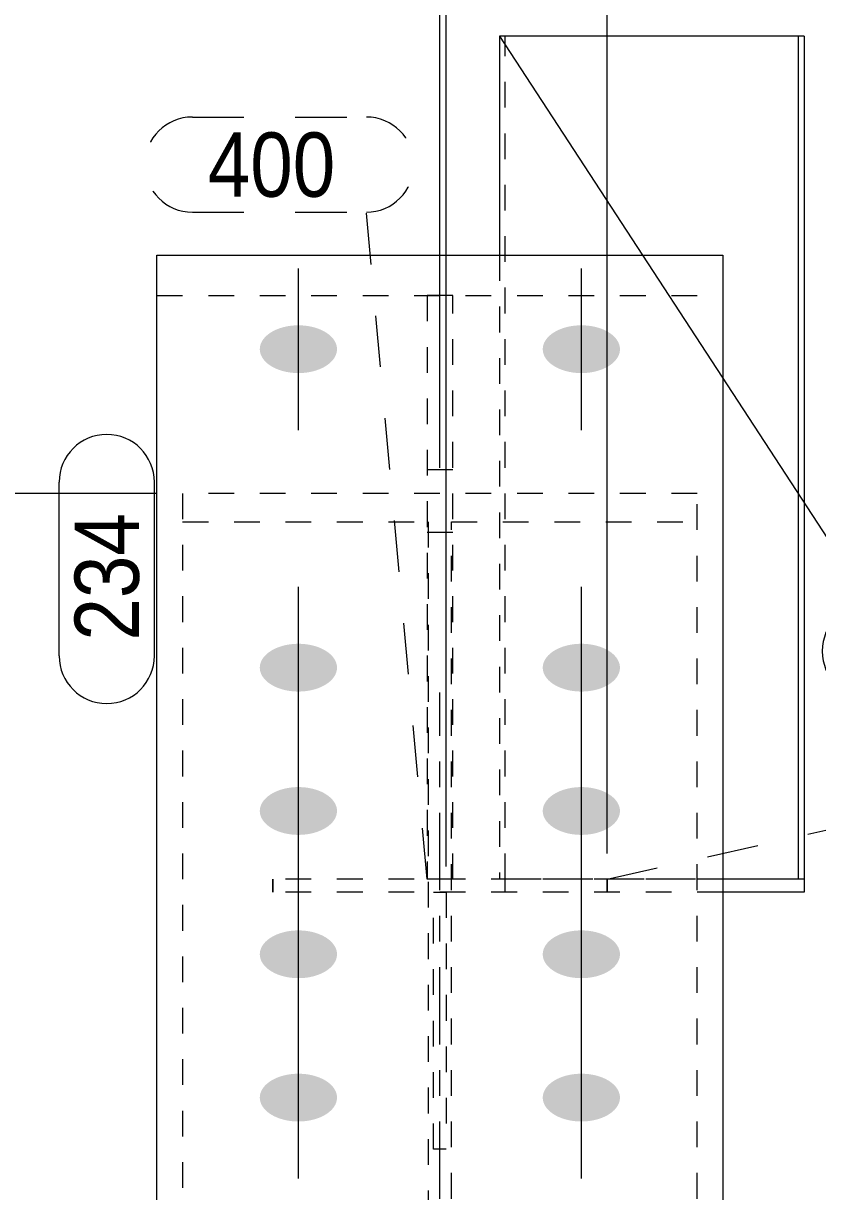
# Model space of a CAD drawing. Header units: millimetres. Extents: x 2 to 579, y 1 to 825.
# Drawn here: x 62.26 to 93.14, y 611.74 to 657.16 of the extents above; entities that cross this region are included whole.
import ezdxf

# ---------------------------------------------------------------- set-up
doc = ezdxf.new("R2010")
doc.units = ezdxf.units.MM
for name, pattern in [('XKITLINE00', [0]), ('XKITLINE01', [4, 1, -1, 1, -1]), ('XKITLINE02', [4, 2, -2]), ('XKITLINE03', [6, 3, -1, 1, -1])]:
    doc.linetypes.add(name, pattern=pattern)
for name, color, linetype, lineweight in [('Bolt', 3, 'Continuous', 0), ('Dimensions', 7, 'Continuous', 0), ('Part', 2, 'Continuous', 0), ('PartMark', 7, 'Continuous', 0)]:
    doc.layers.add(name, color=color, linetype=linetype, lineweight=lineweight)
doc.styles.add('ARIAL', font='ARIAL.TTF')

# ---------------------------------------------------------------- blocks, each defined once
blk = doc.blocks.new('*A55')
at = {"layer": 'Bolt'}
for points in [[(72.913, 643.564), (72.876, 643.565), (72.84, 643.566), (72.803, 643.568), (72.766, 643.571), (72.73, 643.574), (72.694, 643.578), (72.657, 643.582), (72.621, 643.586), (72.586, 643.592), (72.55, 643.598), (72.515, 643.604), (72.479, 643.611), (72.445, 643.618), (72.41, 643.626), (72.376, 643.635), (72.342, 643.644), (72.309, 643.653), (72.276, 643.663), (72.243, 643.674), (72.211, 643.685), (72.179, 643.696), (72.148, 643.708), (72.117, 643.72), (72.086, 643.733), (72.056, 643.747), (72.027, 643.76), (71.998, 643.775), (71.97, 643.789), (71.943, 643.804), (71.916, 643.82), (71.889, 643.836), (71.864, 643.852), (71.839, 643.869), (71.814, 643.886), (71.79, 643.903), (71.767, 643.921), (71.745, 643.939), (71.724, 643.958), (71.703, 643.977), (71.683, 643.996), (71.663, 644.015), (71.645, 644.035), (71.627, 644.055), (71.61, 644.075), (71.594, 644.096), (71.579, 644.116), (71.564, 644.137), (71.551, 644.158), (71.538, 644.18), (71.526, 644.201), (71.515, 644.223), (71.504, 644.245), (71.495, 644.267), (71.486, 644.289), (71.479, 644.311), (71.472, 644.334), (71.466, 644.356), (71.461, 644.379), (71.457, 644.402), (71.454, 644.424), (71.452, 644.447), (71.45, 644.47), (71.45, 644.493), (71.45, 644.515), (71.452, 644.538), (71.454, 644.561), (71.457, 644.584), (71.461, 644.606), (71.466, 644.629), (71.472, 644.651), (71.479, 644.674), (71.486, 644.696), (71.495, 644.718), (71.504, 644.74), (71.515, 644.762), (71.526, 644.784), (71.538, 644.805), (71.551, 644.827), (71.564, 644.848), (71.579, 644.869), (71.594, 644.89), (71.61, 644.91), (71.627, 644.93), (71.645, 644.95), (71.663, 644.97), (71.683, 644.989), (71.703, 645.009), (71.724, 645.027), (71.745, 645.046), (71.767, 645.064), (71.79, 645.082), (71.814, 645.099), (71.839, 645.116), (71.864, 645.133), (71.889, 645.149), (71.916, 645.165), (71.943, 645.181), (71.97, 645.196), (71.998, 645.21), (72.027, 645.225), (72.056, 645.238), (72.086, 645.252), (72.117, 645.265), (72.148, 645.277), (72.179, 645.289), (72.211, 645.301), (72.243, 645.312), (72.276, 645.322), (72.309, 645.332), (72.342, 645.342), (72.376, 645.351), (72.41, 645.359), (72.445, 645.367), (72.479, 645.374), (72.515, 645.381), (72.55, 645.388), (72.586, 645.393), (72.621, 645.399), (72.657, 645.403), (72.694, 645.408), (72.73, 645.411), (72.766, 645.414), (72.803, 645.417), (72.84, 645.419), (72.876, 645.42), (72.913, 645.421), (72.95, 645.421), (72.987, 645.421), (73.024, 645.42), (73.06, 645.419), (73.097, 645.417), (73.134, 645.414), (73.17, 645.411), (73.206, 645.408), (73.243, 645.403), (73.279, 645.399), (73.314, 645.393), (73.35, 645.388), (73.385, 645.381), (73.421, 645.374), (73.455, 645.367), (73.49, 645.359), (73.524, 645.351), (73.558, 645.342), (73.591, 645.332), (73.624, 645.322), (73.657, 645.312), (73.689, 645.301), (73.721, 645.289), (73.752, 645.277), (73.783, 645.265), (73.814, 645.252), (73.844, 645.238), (73.873, 645.225), (73.902, 645.21), (73.93, 645.196), (73.957, 645.181), (73.984, 645.165), (74.011, 645.149), (74.036, 645.133), (74.061, 645.116), (74.086, 645.099), (74.11, 645.082), (74.133, 645.064), (74.155, 645.046), (74.176, 645.027), (74.197, 645.009), (74.217, 644.989), (74.237, 644.97), (74.255, 644.95), (74.273, 644.93), (74.29, 644.91), (74.306, 644.89), (74.321, 644.869), (74.336, 644.848), (74.349, 644.827), (74.362, 644.805), (74.374, 644.784), (74.385, 644.762), (74.396, 644.74), (74.405, 644.718), (74.414, 644.696), (74.421, 644.674), (74.428, 644.651), (74.434, 644.629), (74.439, 644.606), (74.443, 644.584), (74.446, 644.561), (74.448, 644.538), (74.45, 644.515), (74.45, 644.493), (74.45, 644.47), (74.448, 644.447), (74.446, 644.424), (74.443, 644.402), (74.439, 644.379), (74.434, 644.356), (74.428, 644.334), (74.421, 644.311), (74.414, 644.289), (74.405, 644.267), (74.396, 644.245), (74.385, 644.223), (74.374, 644.201), (74.362, 644.18), (74.349, 644.158), (74.336, 644.137), (74.321, 644.116), (74.306, 644.096), (74.29, 644.075), (74.273, 644.055), (74.255, 644.035), (74.237, 644.015), (74.217, 643.996), (74.197, 643.977), (74.176, 643.958), (74.155, 643.939), (74.133, 643.921), (74.11, 643.903), (74.086, 643.886), (74.061, 643.869), (74.036, 643.852), (74.011, 643.836), (73.984, 643.82), (73.957, 643.804), (73.93, 643.789), (73.902, 643.775), (73.873, 643.76), (73.844, 643.747), (73.814, 643.733), (73.783, 643.72), (73.752, 643.708), (73.721, 643.696), (73.689, 643.685), (73.657, 643.674), (73.624, 643.663), (73.591, 643.653), (73.558, 643.644), (73.524, 643.635), (73.49, 643.626), (73.455, 643.618), (73.421, 643.611), (73.385, 643.604), (73.35, 643.598), (73.314, 643.592), (73.279, 643.586), (73.243, 643.582), (73.206, 643.578), (73.17, 643.574), (73.134, 643.571), (73.097, 643.568), (73.06, 643.566), (73.024, 643.565), (72.987, 643.564), (72.95, 643.564)], [(83.913, 643.564), (83.876, 643.565), (83.84, 643.566), (83.803, 643.568), (83.766, 643.571), (83.73, 643.574), (83.694, 643.578), (83.657, 643.582), (83.621, 643.586), (83.586, 643.592), (83.55, 643.598), (83.515, 643.604), (83.479, 643.611), (83.445, 643.618), (83.41, 643.626), (83.376, 643.635), (83.342, 643.644), (83.309, 643.653), (83.276, 643.663), (83.243, 643.674), (83.211, 643.685), (83.179, 643.696), (83.148, 643.708), (83.117, 643.72), (83.086, 643.733), (83.056, 643.747), (83.027, 643.76), (82.998, 643.775), (82.97, 643.789), (82.943, 643.804), (82.916, 643.82), (82.889, 643.836), (82.864, 643.852), (82.839, 643.869), (82.814, 643.886), (82.79, 643.903), (82.767, 643.921), (82.745, 643.939), (82.724, 643.958), (82.703, 643.977), (82.683, 643.996), (82.663, 644.015), (82.645, 644.035), (82.627, 644.055), (82.61, 644.075), (82.594, 644.096), (82.579, 644.116), (82.564, 644.137), (82.551, 644.158), (82.538, 644.18), (82.526, 644.201), (82.515, 644.223), (82.504, 644.245), (82.495, 644.267), (82.486, 644.289), (82.479, 644.311), (82.472, 644.334), (82.466, 644.356), (82.461, 644.379), (82.457, 644.402), (82.454, 644.424), (82.452, 644.447), (82.45, 644.47), (82.45, 644.493), (82.45, 644.515), (82.452, 644.538), (82.454, 644.561), (82.457, 644.584), (82.461, 644.606), (82.466, 644.629), (82.472, 644.651), (82.479, 644.674), (82.486, 644.696), (82.495, 644.718), (82.504, 644.74), (82.515, 644.762), (82.526, 644.784), (82.538, 644.805), (82.551, 644.827), (82.564, 644.848), (82.579, 644.869), (82.594, 644.89), (82.61, 644.91), (82.627, 644.93), (82.645, 644.95), (82.663, 644.97), (82.683, 644.989), (82.703, 645.009), (82.724, 645.027), (82.745, 645.046), (82.767, 645.064), (82.79, 645.082), (82.814, 645.099), (82.839, 645.116), (82.864, 645.133), (82.889, 645.149), (82.916, 645.165), (82.943, 645.181), (82.97, 645.196), (82.998, 645.21), (83.027, 645.225), (83.056, 645.238), (83.086, 645.252), (83.117, 645.265), (83.148, 645.277), (83.179, 645.289), (83.211, 645.301), (83.243, 645.312), (83.276, 645.322), (83.309, 645.332), (83.342, 645.342), (83.376, 645.351), (83.41, 645.359), (83.445, 645.367), (83.479, 645.374), (83.515, 645.381), (83.55, 645.388), (83.586, 645.393), (83.621, 645.399), (83.657, 645.403), (83.694, 645.408), (83.73, 645.411), (83.766, 645.414), (83.803, 645.417), (83.84, 645.419), (83.876, 645.42), (83.913, 645.421), (83.95, 645.421), (83.987, 645.421), (84.024, 645.42), (84.06, 645.419), (84.097, 645.417), (84.134, 645.414), (84.17, 645.411), (84.206, 645.408), (84.243, 645.403), (84.279, 645.399), (84.314, 645.393), (84.35, 645.388), (84.385, 645.381), (84.421, 645.374), (84.455, 645.367), (84.49, 645.359), (84.524, 645.351), (84.558, 645.342), (84.591, 645.332), (84.624, 645.322), (84.657, 645.312), (84.689, 645.301), (84.721, 645.289), (84.752, 645.277), (84.783, 645.265), (84.814, 645.252), (84.844, 645.238), (84.873, 645.225), (84.902, 645.21), (84.93, 645.196), (84.957, 645.181), (84.984, 645.165), (85.011, 645.149), (85.036, 645.133), (85.061, 645.116), (85.086, 645.099), (85.11, 645.082), (85.133, 645.064), (85.155, 645.046), (85.176, 645.027), (85.197, 645.009), (85.217, 644.989), (85.237, 644.97), (85.255, 644.95), (85.273, 644.93), (85.29, 644.91), (85.306, 644.89), (85.321, 644.869), (85.336, 644.848), (85.349, 644.827), (85.362, 644.805), (85.374, 644.784), (85.385, 644.762), (85.396, 644.74), (85.405, 644.718), (85.414, 644.696), (85.421, 644.674), (85.428, 644.651), (85.434, 644.629), (85.439, 644.606), (85.443, 644.584), (85.446, 644.561), (85.448, 644.538), (85.45, 644.515), (85.45, 644.493), (85.45, 644.47), (85.448, 644.447), (85.446, 644.424), (85.443, 644.402), (85.439, 644.379), (85.434, 644.356), (85.428, 644.334), (85.421, 644.311), (85.414, 644.289), (85.405, 644.267), (85.396, 644.245), (85.385, 644.223), (85.374, 644.201), (85.362, 644.18), (85.349, 644.158), (85.336, 644.137), (85.321, 644.116), (85.306, 644.096), (85.29, 644.075), (85.273, 644.055), (85.255, 644.035), (85.237, 644.015), (85.217, 643.996), (85.197, 643.977), (85.176, 643.958), (85.155, 643.939), (85.133, 643.921), (85.11, 643.903), (85.086, 643.886), (85.061, 643.869), (85.036, 643.852), (85.011, 643.836), (84.984, 643.82), (84.957, 643.804), (84.93, 643.789), (84.902, 643.775), (84.873, 643.76), (84.844, 643.747), (84.814, 643.733), (84.783, 643.72), (84.752, 643.708), (84.721, 643.696), (84.689, 643.685), (84.657, 643.674), (84.624, 643.663), (84.591, 643.653), (84.558, 643.644), (84.524, 643.635), (84.49, 643.626), (84.455, 643.618), (84.421, 643.611), (84.385, 643.604), (84.35, 643.598), (84.314, 643.592), (84.279, 643.586), (84.243, 643.582), (84.206, 643.578), (84.17, 643.574), (84.134, 643.571), (84.097, 643.568), (84.06, 643.566), (84.024, 643.565), (83.987, 643.564), (83.95, 643.564)], [(72.913, 631.182), (72.876, 631.183), (72.84, 631.185), (72.803, 631.186), (72.766, 631.189), (72.73, 631.192), (72.694, 631.196), (72.657, 631.2), (72.621, 631.205), (72.586, 631.21), (72.55, 631.216), (72.515, 631.222), (72.479, 631.229), (72.445, 631.236), (72.41, 631.244), (72.376, 631.253), (72.342, 631.262), (72.309, 631.271), (72.276, 631.281), (72.243, 631.292), (72.211, 631.303), (72.179, 631.314), (72.148, 631.326), (72.117, 631.338), (72.086, 631.351), (72.056, 631.365), (72.027, 631.379), (71.998, 631.393), (71.97, 631.407), (71.943, 631.423), (71.916, 631.438), (71.889, 631.454), (71.864, 631.47), (71.839, 631.487), (71.814, 631.504), (71.79, 631.522), (71.767, 631.539), (71.745, 631.557), (71.724, 631.576), (71.703, 631.595), (71.683, 631.614), (71.663, 631.633), (71.645, 631.653), (71.627, 631.673), (71.61, 631.693), (71.594, 631.714), (71.579, 631.734), (71.564, 631.755), (71.551, 631.776), (71.538, 631.798), (71.526, 631.819), (71.515, 631.841), (71.504, 631.863), (71.495, 631.885), (71.486, 631.907), (71.479, 631.929), (71.472, 631.952), (71.466, 631.974), (71.461, 631.997), (71.457, 632.02), (71.454, 632.042), (71.452, 632.065), (71.45, 632.088), (71.45, 632.111), (71.45, 632.133), (71.452, 632.156), (71.454, 632.179), (71.457, 632.202), (71.461, 632.224), (71.466, 632.247), (71.472, 632.269), (71.479, 632.292), (71.486, 632.314), (71.495, 632.336), (71.504, 632.358), (71.515, 632.38), (71.526, 632.402), (71.538, 632.423), (71.551, 632.445), (71.564, 632.466), (71.579, 632.487), (71.594, 632.508), (71.61, 632.528), (71.627, 632.548), (71.645, 632.568), (71.663, 632.588), (71.683, 632.607), (71.703, 632.627), (71.724, 632.645), (71.745, 632.664), (71.767, 632.682), (71.79, 632.7), (71.814, 632.717), (71.839, 632.734), (71.864, 632.751), (71.889, 632.767), (71.916, 632.783), (71.943, 632.799), (71.97, 632.814), (71.998, 632.828), (72.027, 632.843), (72.056, 632.857), (72.086, 632.87), (72.117, 632.883), (72.148, 632.895), (72.179, 632.907), (72.211, 632.919), (72.243, 632.93), (72.276, 632.94), (72.309, 632.95), (72.342, 632.96), (72.376, 632.969), (72.41, 632.977), (72.445, 632.985), (72.479, 632.992), (72.515, 632.999), (72.55, 633.006), (72.586, 633.011), (72.621, 633.017), (72.657, 633.021), (72.694, 633.026), (72.73, 633.029), (72.766, 633.032), (72.803, 633.035), (72.84, 633.037), (72.876, 633.038), (72.913, 633.039), (72.95, 633.039), (72.987, 633.039), (73.024, 633.038), (73.06, 633.037), (73.097, 633.035), (73.134, 633.032), (73.17, 633.029), (73.206, 633.026), (73.243, 633.021), (73.279, 633.017), (73.314, 633.011), (73.35, 633.006), (73.385, 632.999), (73.421, 632.992), (73.455, 632.985), (73.49, 632.977), (73.524, 632.969), (73.558, 632.96), (73.591, 632.95), (73.624, 632.94), (73.657, 632.93), (73.689, 632.919), (73.721, 632.907), (73.752, 632.895), (73.783, 632.883), (73.814, 632.87), (73.844, 632.857), (73.873, 632.843), (73.902, 632.828), (73.93, 632.814), (73.957, 632.799), (73.984, 632.783), (74.011, 632.767), (74.036, 632.751), (74.061, 632.734), (74.086, 632.717), (74.11, 632.7), (74.133, 632.682), (74.155, 632.664), (74.176, 632.645), (74.197, 632.627), (74.217, 632.607), (74.237, 632.588), (74.255, 632.568), (74.273, 632.548), (74.29, 632.528), (74.306, 632.508), (74.321, 632.487), (74.336, 632.466), (74.349, 632.445), (74.362, 632.423), (74.374, 632.402), (74.385, 632.38), (74.396, 632.358), (74.405, 632.336), (74.414, 632.314), (74.421, 632.292), (74.428, 632.269), (74.434, 632.247), (74.439, 632.224), (74.443, 632.202), (74.446, 632.179), (74.448, 632.156), (74.45, 632.133), (74.45, 632.111), (74.45, 632.088), (74.448, 632.065), (74.446, 632.042), (74.443, 632.02), (74.439, 631.997), (74.434, 631.974), (74.428, 631.952), (74.421, 631.929), (74.414, 631.907), (74.405, 631.885), (74.396, 631.863), (74.385, 631.841), (74.374, 631.819), (74.362, 631.798), (74.349, 631.776), (74.336, 631.755), (74.321, 631.734), (74.306, 631.714), (74.29, 631.693), (74.273, 631.673), (74.255, 631.653), (74.237, 631.633), (74.217, 631.614), (74.197, 631.595), (74.176, 631.576), (74.155, 631.557), (74.133, 631.539), (74.11, 631.522), (74.086, 631.504), (74.061, 631.487), (74.036, 631.47), (74.011, 631.454), (73.984, 631.438), (73.957, 631.423), (73.93, 631.407), (73.902, 631.393), (73.873, 631.379), (73.844, 631.365), (73.814, 631.351), (73.783, 631.338), (73.752, 631.326), (73.721, 631.314), (73.689, 631.303), (73.657, 631.292), (73.624, 631.281), (73.591, 631.271), (73.558, 631.262), (73.524, 631.253), (73.49, 631.244), (73.455, 631.236), (73.421, 631.229), (73.385, 631.222), (73.35, 631.216), (73.314, 631.21), (73.279, 631.205), (73.243, 631.2), (73.206, 631.196), (73.17, 631.192), (73.134, 631.189), (73.097, 631.186), (73.06, 631.185), (73.024, 631.183), (72.987, 631.182), (72.95, 631.182)], [(83.913, 631.182), (83.876, 631.183), (83.84, 631.185), (83.803, 631.186), (83.766, 631.189), (83.73, 631.192), (83.694, 631.196), (83.657, 631.2), (83.621, 631.205), (83.586, 631.21), (83.55, 631.216), (83.515, 631.222), (83.479, 631.229), (83.445, 631.236), (83.41, 631.244), (83.376, 631.253), (83.342, 631.262), (83.309, 631.271), (83.276, 631.281), (83.243, 631.292), (83.211, 631.303), (83.179, 631.314), (83.148, 631.326), (83.117, 631.338), (83.086, 631.351), (83.056, 631.365), (83.027, 631.379), (82.998, 631.393), (82.97, 631.407), (82.943, 631.423), (82.916, 631.438), (82.889, 631.454), (82.864, 631.47), (82.839, 631.487), (82.814, 631.504), (82.79, 631.522), (82.767, 631.539), (82.745, 631.557), (82.724, 631.576), (82.703, 631.595), (82.683, 631.614), (82.663, 631.633), (82.645, 631.653), (82.627, 631.673), (82.61, 631.693), (82.594, 631.714), (82.579, 631.734), (82.564, 631.755), (82.551, 631.776), (82.538, 631.798), (82.526, 631.819), (82.515, 631.841), (82.504, 631.863), (82.495, 631.885), (82.486, 631.907), (82.479, 631.929), (82.472, 631.952), (82.466, 631.974), (82.461, 631.997), (82.457, 632.02), (82.454, 632.042), (82.452, 632.065), (82.45, 632.088), (82.45, 632.111), (82.45, 632.133), (82.452, 632.156), (82.454, 632.179), (82.457, 632.202), (82.461, 632.224), (82.466, 632.247), (82.472, 632.269), (82.479, 632.292), (82.486, 632.314), (82.495, 632.336), (82.504, 632.358), (82.515, 632.38), (82.526, 632.402), (82.538, 632.423), (82.551, 632.445), (82.564, 632.466), (82.579, 632.487), (82.594, 632.508), (82.61, 632.528), (82.627, 632.548), (82.645, 632.568), (82.663, 632.588), (82.683, 632.607), (82.703, 632.627), (82.724, 632.645), (82.745, 632.664), (82.767, 632.682), (82.79, 632.7), (82.814, 632.717), (82.839, 632.734), (82.864, 632.751), (82.889, 632.767), (82.916, 632.783), (82.943, 632.799), (82.97, 632.814), (82.998, 632.828), (83.027, 632.843), (83.056, 632.857), (83.086, 632.87), (83.117, 632.883), (83.148, 632.895), (83.179, 632.907), (83.211, 632.919), (83.243, 632.93), (83.276, 632.94), (83.309, 632.95), (83.342, 632.96), (83.376, 632.969), (83.41, 632.977), (83.445, 632.985), (83.479, 632.992), (83.515, 632.999), (83.55, 633.006), (83.586, 633.011), (83.621, 633.017), (83.657, 633.021), (83.694, 633.026), (83.73, 633.029), (83.766, 633.032), (83.803, 633.035), (83.84, 633.037), (83.876, 633.038), (83.913, 633.039), (83.95, 633.039), (83.987, 633.039), (84.024, 633.038), (84.06, 633.037), (84.097, 633.035), (84.134, 633.032), (84.17, 633.029), (84.206, 633.026), (84.243, 633.021), (84.279, 633.017), (84.314, 633.011), (84.35, 633.006), (84.385, 632.999), (84.421, 632.992), (84.455, 632.985), (84.49, 632.977), (84.524, 632.969), (84.558, 632.96), (84.591, 632.95), (84.624, 632.94), (84.657, 632.93), (84.689, 632.919), (84.721, 632.907), (84.752, 632.895), (84.783, 632.883), (84.814, 632.87), (84.844, 632.857), (84.873, 632.843), (84.902, 632.828), (84.93, 632.814), (84.957, 632.799), (84.984, 632.783), (85.011, 632.767), (85.036, 632.751), (85.061, 632.734), (85.086, 632.717), (85.11, 632.7), (85.133, 632.682), (85.155, 632.664), (85.176, 632.645), (85.197, 632.627), (85.217, 632.607), (85.237, 632.588), (85.255, 632.568), (85.273, 632.548), (85.29, 632.528), (85.306, 632.508), (85.321, 632.487), (85.336, 632.466), (85.349, 632.445), (85.362, 632.423), (85.374, 632.402), (85.385, 632.38), (85.396, 632.358), (85.405, 632.336), (85.414, 632.314), (85.421, 632.292), (85.428, 632.269), (85.434, 632.247), (85.439, 632.224), (85.443, 632.202), (85.446, 632.179), (85.448, 632.156), (85.45, 632.133), (85.45, 632.111), (85.45, 632.088), (85.448, 632.065), (85.446, 632.042), (85.443, 632.02), (85.439, 631.997), (85.434, 631.974), (85.428, 631.952), (85.421, 631.929), (85.414, 631.907), (85.405, 631.885), (85.396, 631.863), (85.385, 631.841), (85.374, 631.819), (85.362, 631.798), (85.349, 631.776), (85.336, 631.755), (85.321, 631.734), (85.306, 631.714), (85.29, 631.693), (85.273, 631.673), (85.255, 631.653), (85.237, 631.633), (85.217, 631.614), (85.197, 631.595), (85.176, 631.576), (85.155, 631.557), (85.133, 631.539), (85.11, 631.522), (85.086, 631.504), (85.061, 631.487), (85.036, 631.47), (85.011, 631.454), (84.984, 631.438), (84.957, 631.423), (84.93, 631.407), (84.902, 631.393), (84.873, 631.379), (84.844, 631.365), (84.814, 631.351), (84.783, 631.338), (84.752, 631.326), (84.721, 631.314), (84.689, 631.303), (84.657, 631.292), (84.624, 631.281), (84.591, 631.271), (84.558, 631.262), (84.524, 631.253), (84.49, 631.244), (84.455, 631.236), (84.421, 631.229), (84.385, 631.222), (84.35, 631.216), (84.314, 631.21), (84.279, 631.205), (84.243, 631.2), (84.206, 631.196), (84.17, 631.192), (84.134, 631.189), (84.097, 631.186), (84.06, 631.185), (84.024, 631.183), (83.987, 631.182), (83.95, 631.182)], [(72.913, 625.61), (72.876, 625.611), (72.84, 625.613), (72.803, 625.615), (72.766, 625.617), (72.73, 625.62), (72.694, 625.624), (72.657, 625.628), (72.621, 625.633), (72.586, 625.638), (72.55, 625.644), (72.515, 625.65), (72.479, 625.657), (72.445, 625.664), (72.41, 625.672), (72.376, 625.681), (72.342, 625.69), (72.309, 625.699), (72.276, 625.709), (72.243, 625.72), (72.211, 625.731), (72.179, 625.742), (72.148, 625.754), (72.117, 625.767), (72.086, 625.78), (72.056, 625.793), (72.027, 625.807), (71.998, 625.821), (71.97, 625.836), (71.943, 625.851), (71.916, 625.866), (71.889, 625.882), (71.864, 625.898), (71.839, 625.915), (71.814, 625.932), (71.79, 625.95), (71.767, 625.967), (71.745, 625.986), (71.724, 626.004), (71.703, 626.023), (71.683, 626.042), (71.663, 626.061), (71.645, 626.081), (71.627, 626.101), (71.61, 626.121), (71.594, 626.142), (71.579, 626.162), (71.564, 626.183), (71.551, 626.205), (71.538, 626.226), (71.526, 626.247), (71.515, 626.269), (71.504, 626.291), (71.495, 626.313), (71.486, 626.335), (71.479, 626.358), (71.472, 626.38), (71.466, 626.402), (71.461, 626.425), (71.457, 626.448), (71.454, 626.47), (71.452, 626.493), (71.45, 626.516), (71.45, 626.539), (71.45, 626.562), (71.452, 626.584), (71.454, 626.607), (71.457, 626.63), (71.461, 626.652), (71.466, 626.675), (71.472, 626.698), (71.479, 626.72), (71.486, 626.742), (71.495, 626.764), (71.504, 626.786), (71.515, 626.808), (71.526, 626.83), (71.538, 626.852), (71.551, 626.873), (71.564, 626.894), (71.579, 626.915), (71.594, 626.936), (71.61, 626.956), (71.627, 626.977), (71.645, 626.996), (71.663, 627.016), (71.683, 627.036), (71.703, 627.055), (71.724, 627.073), (71.745, 627.092), (71.767, 627.11), (71.79, 627.128), (71.814, 627.145), (71.839, 627.162), (71.864, 627.179), (71.889, 627.195), (71.916, 627.211), (71.943, 627.227), (71.97, 627.242), (71.998, 627.257), (72.027, 627.271), (72.056, 627.285), (72.086, 627.298), (72.117, 627.311), (72.148, 627.323), (72.179, 627.335), (72.211, 627.347), (72.243, 627.358), (72.276, 627.368), (72.309, 627.378), (72.342, 627.388), (72.376, 627.397), (72.41, 627.405), (72.445, 627.413), (72.479, 627.421), (72.515, 627.427), (72.55, 627.434), (72.586, 627.44), (72.621, 627.445), (72.657, 627.45), (72.694, 627.454), (72.73, 627.457), (72.766, 627.46), (72.803, 627.463), (72.84, 627.465), (72.876, 627.466), (72.913, 627.467), (72.95, 627.467), (72.987, 627.467), (73.024, 627.466), (73.06, 627.465), (73.097, 627.463), (73.134, 627.46), (73.17, 627.457), (73.206, 627.454), (73.243, 627.45), (73.279, 627.445), (73.314, 627.44), (73.35, 627.434), (73.385, 627.427), (73.421, 627.421), (73.455, 627.413), (73.49, 627.405), (73.524, 627.397), (73.558, 627.388), (73.591, 627.378), (73.624, 627.368), (73.657, 627.358), (73.689, 627.347), (73.721, 627.335), (73.752, 627.323), (73.783, 627.311), (73.814, 627.298), (73.844, 627.285), (73.873, 627.271), (73.902, 627.257), (73.93, 627.242), (73.957, 627.227), (73.984, 627.211), (74.011, 627.195), (74.036, 627.179), (74.061, 627.162), (74.086, 627.145), (74.11, 627.128), (74.133, 627.11), (74.155, 627.092), (74.176, 627.073), (74.197, 627.055), (74.217, 627.036), (74.237, 627.016), (74.255, 626.996), (74.273, 626.977), (74.29, 626.956), (74.306, 626.936), (74.321, 626.915), (74.336, 626.894), (74.349, 626.873), (74.362, 626.852), (74.374, 626.83), (74.385, 626.808), (74.396, 626.786), (74.405, 626.764), (74.414, 626.742), (74.421, 626.72), (74.428, 626.698), (74.434, 626.675), (74.439, 626.652), (74.443, 626.63), (74.446, 626.607), (74.448, 626.584), (74.45, 626.562), (74.45, 626.539), (74.45, 626.516), (74.448, 626.493), (74.446, 626.47), (74.443, 626.448), (74.439, 626.425), (74.434, 626.402), (74.428, 626.38), (74.421, 626.358), (74.414, 626.335), (74.405, 626.313), (74.396, 626.291), (74.385, 626.269), (74.374, 626.247), (74.362, 626.226), (74.349, 626.205), (74.336, 626.183), (74.321, 626.162), (74.306, 626.142), (74.29, 626.121), (74.273, 626.101), (74.255, 626.081), (74.237, 626.061), (74.217, 626.042), (74.197, 626.023), (74.176, 626.004), (74.155, 625.986), (74.133, 625.967), (74.11, 625.95), (74.086, 625.932), (74.061, 625.915), (74.036, 625.898), (74.011, 625.882), (73.984, 625.866), (73.957, 625.851), (73.93, 625.836), (73.902, 625.821), (73.873, 625.807), (73.844, 625.793), (73.814, 625.78), (73.783, 625.767), (73.752, 625.754), (73.721, 625.742), (73.689, 625.731), (73.657, 625.72), (73.624, 625.709), (73.591, 625.699), (73.558, 625.69), (73.524, 625.681), (73.49, 625.672), (73.455, 625.664), (73.421, 625.657), (73.385, 625.65), (73.35, 625.644), (73.314, 625.638), (73.279, 625.633), (73.243, 625.628), (73.206, 625.624), (73.17, 625.62), (73.134, 625.617), (73.097, 625.615), (73.06, 625.613), (73.024, 625.611), (72.987, 625.61), (72.95, 625.61)], [(83.913, 625.61), (83.876, 625.611), (83.84, 625.613), (83.803, 625.615), (83.766, 625.617), (83.73, 625.62), (83.694, 625.624), (83.657, 625.628), (83.621, 625.633), (83.586, 625.638), (83.55, 625.644), (83.515, 625.65), (83.479, 625.657), (83.445, 625.664), (83.41, 625.672), (83.376, 625.681), (83.342, 625.69), (83.309, 625.699), (83.276, 625.709), (83.243, 625.72), (83.211, 625.731), (83.179, 625.742), (83.148, 625.754), (83.117, 625.767), (83.086, 625.78), (83.056, 625.793), (83.027, 625.807), (82.998, 625.821), (82.97, 625.836), (82.943, 625.851), (82.916, 625.866), (82.889, 625.882), (82.864, 625.898), (82.839, 625.915), (82.814, 625.932), (82.79, 625.95), (82.767, 625.967), (82.745, 625.986), (82.724, 626.004), (82.703, 626.023), (82.683, 626.042), (82.663, 626.061), (82.645, 626.081), (82.627, 626.101), (82.61, 626.121), (82.594, 626.142), (82.579, 626.162), (82.564, 626.183), (82.551, 626.205), (82.538, 626.226), (82.526, 626.247), (82.515, 626.269), (82.504, 626.291), (82.495, 626.313), (82.486, 626.335), (82.479, 626.358), (82.472, 626.38), (82.466, 626.402), (82.461, 626.425), (82.457, 626.448), (82.454, 626.47), (82.452, 626.493), (82.45, 626.516), (82.45, 626.539), (82.45, 626.562), (82.452, 626.584), (82.454, 626.607), (82.457, 626.63), (82.461, 626.652), (82.466, 626.675), (82.472, 626.698), (82.479, 626.72), (82.486, 626.742), (82.495, 626.764), (82.504, 626.786), (82.515, 626.808), (82.526, 626.83), (82.538, 626.852), (82.551, 626.873), (82.564, 626.894), (82.579, 626.915), (82.594, 626.936), (82.61, 626.956), (82.627, 626.977), (82.645, 626.996), (82.663, 627.016), (82.683, 627.036), (82.703, 627.055), (82.724, 627.073), (82.745, 627.092), (82.767, 627.11), (82.79, 627.128), (82.814, 627.145), (82.839, 627.162), (82.864, 627.179), (82.889, 627.195), (82.916, 627.211), (82.943, 627.227), (82.97, 627.242), (82.998, 627.257), (83.027, 627.271), (83.056, 627.285), (83.086, 627.298), (83.117, 627.311), (83.148, 627.323), (83.179, 627.335), (83.211, 627.347), (83.243, 627.358), (83.276, 627.368), (83.309, 627.378), (83.342, 627.388), (83.376, 627.397), (83.41, 627.405), (83.445, 627.413), (83.479, 627.421), (83.515, 627.427), (83.55, 627.434), (83.586, 627.44), (83.621, 627.445), (83.657, 627.45), (83.694, 627.454), (83.73, 627.457), (83.766, 627.46), (83.803, 627.463), (83.84, 627.465), (83.876, 627.466), (83.913, 627.467), (83.95, 627.467), (83.987, 627.467), (84.024, 627.466), (84.06, 627.465), (84.097, 627.463), (84.134, 627.46), (84.17, 627.457), (84.206, 627.454), (84.243, 627.45), (84.279, 627.445), (84.314, 627.44), (84.35, 627.434), (84.385, 627.427), (84.421, 627.421), (84.455, 627.413), (84.49, 627.405), (84.524, 627.397), (84.558, 627.388), (84.591, 627.378), (84.624, 627.368), (84.657, 627.358), (84.689, 627.347), (84.721, 627.335), (84.752, 627.323), (84.783, 627.311), (84.814, 627.298), (84.844, 627.285), (84.873, 627.271), (84.902, 627.257), (84.93, 627.242), (84.957, 627.227), (84.984, 627.211), (85.011, 627.195), (85.036, 627.179), (85.061, 627.162), (85.086, 627.145), (85.11, 627.128), (85.133, 627.11), (85.155, 627.092), (85.176, 627.073), (85.197, 627.055), (85.217, 627.036), (85.237, 627.016), (85.255, 626.996), (85.273, 626.977), (85.29, 626.956), (85.306, 626.936), (85.321, 626.915), (85.336, 626.894), (85.349, 626.873), (85.362, 626.852), (85.374, 626.83), (85.385, 626.808), (85.396, 626.786), (85.405, 626.764), (85.414, 626.742), (85.421, 626.72), (85.428, 626.698), (85.434, 626.675), (85.439, 626.652), (85.443, 626.63), (85.446, 626.607), (85.448, 626.584), (85.45, 626.562), (85.45, 626.539), (85.45, 626.516), (85.448, 626.493), (85.446, 626.47), (85.443, 626.448), (85.439, 626.425), (85.434, 626.402), (85.428, 626.38), (85.421, 626.358), (85.414, 626.335), (85.405, 626.313), (85.396, 626.291), (85.385, 626.269), (85.374, 626.247), (85.362, 626.226), (85.349, 626.205), (85.336, 626.183), (85.321, 626.162), (85.306, 626.142), (85.29, 626.121), (85.273, 626.101), (85.255, 626.081), (85.237, 626.061), (85.217, 626.042), (85.197, 626.023), (85.176, 626.004), (85.155, 625.986), (85.133, 625.967), (85.11, 625.95), (85.086, 625.932), (85.061, 625.915), (85.036, 625.898), (85.011, 625.882), (84.984, 625.866), (84.957, 625.851), (84.93, 625.836), (84.902, 625.821), (84.873, 625.807), (84.844, 625.793), (84.814, 625.78), (84.783, 625.767), (84.752, 625.754), (84.721, 625.742), (84.689, 625.731), (84.657, 625.72), (84.624, 625.709), (84.591, 625.699), (84.558, 625.69), (84.524, 625.681), (84.49, 625.672), (84.455, 625.664), (84.421, 625.657), (84.385, 625.65), (84.35, 625.644), (84.314, 625.638), (84.279, 625.633), (84.243, 625.628), (84.206, 625.624), (84.17, 625.62), (84.134, 625.617), (84.097, 625.615), (84.06, 625.613), (84.024, 625.611), (83.987, 625.61), (83.95, 625.61)], [(72.913, 620.039), (72.876, 620.039), (72.84, 620.041), (72.803, 620.043), (72.766, 620.045), (72.73, 620.048), (72.694, 620.052), (72.657, 620.056), (72.621, 620.061), (72.586, 620.066), (72.55, 620.072), (72.515, 620.078), (72.479, 620.085), (72.445, 620.093), (72.41, 620.1), (72.376, 620.109), (72.342, 620.118), (72.309, 620.127), (72.276, 620.137), (72.243, 620.148), (72.211, 620.159), (72.179, 620.17), (72.148, 620.182), (72.117, 620.195), (72.086, 620.208), (72.056, 620.221), (72.027, 620.235), (71.998, 620.249), (71.97, 620.264), (71.943, 620.279), (71.916, 620.294), (71.889, 620.31), (71.864, 620.327), (71.839, 620.343), (71.814, 620.36), (71.79, 620.378), (71.767, 620.396), (71.745, 620.414), (71.724, 620.432), (71.703, 620.451), (71.683, 620.47), (71.663, 620.489), (71.645, 620.509), (71.627, 620.529), (71.61, 620.549), (71.594, 620.57), (71.579, 620.591), (71.564, 620.612), (71.551, 620.633), (71.538, 620.654), (71.526, 620.676), (71.515, 620.697), (71.504, 620.719), (71.495, 620.741), (71.486, 620.763), (71.479, 620.786), (71.472, 620.808), (71.466, 620.831), (71.461, 620.853), (71.457, 620.876), (71.454, 620.899), (71.452, 620.921), (71.45, 620.944), (71.45, 620.967), (71.45, 620.99), (71.452, 621.012), (71.454, 621.035), (71.457, 621.058), (71.461, 621.081), (71.466, 621.103), (71.472, 621.126), (71.479, 621.148), (71.486, 621.17), (71.495, 621.193), (71.504, 621.215), (71.515, 621.236), (71.526, 621.258), (71.538, 621.28), (71.551, 621.301), (71.564, 621.322), (71.579, 621.343), (71.594, 621.364), (71.61, 621.384), (71.627, 621.405), (71.645, 621.425), (71.663, 621.444), (71.683, 621.464), (71.703, 621.483), (71.724, 621.502), (71.745, 621.52), (71.767, 621.538), (71.79, 621.556), (71.814, 621.573), (71.839, 621.591), (71.864, 621.607), (71.889, 621.624), (71.916, 621.639), (71.943, 621.655), (71.97, 621.67), (71.998, 621.685), (72.027, 621.699), (72.056, 621.713), (72.086, 621.726), (72.117, 621.739), (72.148, 621.751), (72.179, 621.763), (72.211, 621.775), (72.243, 621.786), (72.276, 621.796), (72.309, 621.806), (72.342, 621.816), (72.376, 621.825), (72.41, 621.833), (72.445, 621.841), (72.479, 621.849), (72.515, 621.856), (72.55, 621.862), (72.586, 621.868), (72.621, 621.873), (72.657, 621.878), (72.694, 621.882), (72.73, 621.885), (72.766, 621.889), (72.803, 621.891), (72.84, 621.893), (72.876, 621.894), (72.913, 621.895), (72.95, 621.896), (72.987, 621.895), (73.024, 621.894), (73.06, 621.893), (73.097, 621.891), (73.134, 621.889), (73.17, 621.885), (73.206, 621.882), (73.243, 621.878), (73.279, 621.873), (73.314, 621.868), (73.35, 621.862), (73.385, 621.856), (73.421, 621.849), (73.455, 621.841), (73.49, 621.833), (73.524, 621.825), (73.558, 621.816), (73.591, 621.806), (73.624, 621.796), (73.657, 621.786), (73.689, 621.775), (73.721, 621.763), (73.752, 621.751), (73.783, 621.739), (73.814, 621.726), (73.844, 621.713), (73.873, 621.699), (73.902, 621.685), (73.93, 621.67), (73.957, 621.655), (73.984, 621.639), (74.011, 621.624), (74.036, 621.607), (74.061, 621.591), (74.086, 621.573), (74.11, 621.556), (74.133, 621.538), (74.155, 621.52), (74.176, 621.502), (74.197, 621.483), (74.217, 621.464), (74.237, 621.444), (74.255, 621.425), (74.273, 621.405), (74.29, 621.384), (74.306, 621.364), (74.321, 621.343), (74.336, 621.322), (74.349, 621.301), (74.362, 621.28), (74.374, 621.258), (74.385, 621.236), (74.396, 621.215), (74.405, 621.193), (74.414, 621.17), (74.421, 621.148), (74.428, 621.126), (74.434, 621.103), (74.439, 621.081), (74.443, 621.058), (74.446, 621.035), (74.448, 621.012), (74.45, 620.99), (74.45, 620.967), (74.45, 620.944), (74.448, 620.921), (74.446, 620.899), (74.443, 620.876), (74.439, 620.853), (74.434, 620.831), (74.428, 620.808), (74.421, 620.786), (74.414, 620.763), (74.405, 620.741), (74.396, 620.719), (74.385, 620.697), (74.374, 620.676), (74.362, 620.654), (74.349, 620.633), (74.336, 620.612), (74.321, 620.591), (74.306, 620.57), (74.29, 620.549), (74.273, 620.529), (74.255, 620.509), (74.237, 620.489), (74.217, 620.47), (74.197, 620.451), (74.176, 620.432), (74.155, 620.414), (74.133, 620.396), (74.11, 620.378), (74.086, 620.36), (74.061, 620.343), (74.036, 620.327), (74.011, 620.31), (73.984, 620.294), (73.957, 620.279), (73.93, 620.264), (73.902, 620.249), (73.873, 620.235), (73.844, 620.221), (73.814, 620.208), (73.783, 620.195), (73.752, 620.182), (73.721, 620.17), (73.689, 620.159), (73.657, 620.148), (73.624, 620.137), (73.591, 620.127), (73.558, 620.118), (73.524, 620.109), (73.49, 620.1), (73.455, 620.093), (73.421, 620.085), (73.385, 620.078), (73.35, 620.072), (73.314, 620.066), (73.279, 620.061), (73.243, 620.056), (73.206, 620.052), (73.17, 620.048), (73.134, 620.045), (73.097, 620.043), (73.06, 620.041), (73.024, 620.039), (72.987, 620.039), (72.95, 620.038)], [(83.913, 620.039), (83.876, 620.039), (83.84, 620.041), (83.803, 620.043), (83.766, 620.045), (83.73, 620.048), (83.694, 620.052), (83.657, 620.056), (83.621, 620.061), (83.586, 620.066), (83.55, 620.072), (83.515, 620.078), (83.479, 620.085), (83.445, 620.093), (83.41, 620.1), (83.376, 620.109), (83.342, 620.118), (83.309, 620.127), (83.276, 620.137), (83.243, 620.148), (83.211, 620.159), (83.179, 620.17), (83.148, 620.182), (83.117, 620.195), (83.086, 620.208), (83.056, 620.221), (83.027, 620.235), (82.998, 620.249), (82.97, 620.264), (82.943, 620.279), (82.916, 620.294), (82.889, 620.31), (82.864, 620.327), (82.839, 620.343), (82.814, 620.36), (82.79, 620.378), (82.767, 620.396), (82.745, 620.414), (82.724, 620.432), (82.703, 620.451), (82.683, 620.47), (82.663, 620.489), (82.645, 620.509), (82.627, 620.529), (82.61, 620.549), (82.594, 620.57), (82.579, 620.591), (82.564, 620.612), (82.551, 620.633), (82.538, 620.654), (82.526, 620.676), (82.515, 620.697), (82.504, 620.719), (82.495, 620.741), (82.486, 620.763), (82.479, 620.786), (82.472, 620.808), (82.466, 620.831), (82.461, 620.853), (82.457, 620.876), (82.454, 620.899), (82.452, 620.921), (82.45, 620.944), (82.45, 620.967), (82.45, 620.99), (82.452, 621.012), (82.454, 621.035), (82.457, 621.058), (82.461, 621.081), (82.466, 621.103), (82.472, 621.126), (82.479, 621.148), (82.486, 621.17), (82.495, 621.193), (82.504, 621.215), (82.515, 621.236), (82.526, 621.258), (82.538, 621.28), (82.551, 621.301), (82.564, 621.322), (82.579, 621.343), (82.594, 621.364), (82.61, 621.384), (82.627, 621.405), (82.645, 621.425), (82.663, 621.444), (82.683, 621.464), (82.703, 621.483), (82.724, 621.502), (82.745, 621.52), (82.767, 621.538), (82.79, 621.556), (82.814, 621.573), (82.839, 621.591), (82.864, 621.607), (82.889, 621.624), (82.916, 621.639), (82.943, 621.655), (82.97, 621.67), (82.998, 621.685), (83.027, 621.699), (83.056, 621.713), (83.086, 621.726), (83.117, 621.739), (83.148, 621.751), (83.179, 621.763), (83.211, 621.775), (83.243, 621.786), (83.276, 621.796), (83.309, 621.806), (83.342, 621.816), (83.376, 621.825), (83.41, 621.833), (83.445, 621.841), (83.479, 621.849), (83.515, 621.856), (83.55, 621.862), (83.586, 621.868), (83.621, 621.873), (83.657, 621.878), (83.694, 621.882), (83.73, 621.885), (83.766, 621.889), (83.803, 621.891), (83.84, 621.893), (83.876, 621.894), (83.913, 621.895), (83.95, 621.896), (83.987, 621.895), (84.024, 621.894), (84.06, 621.893), (84.097, 621.891), (84.134, 621.889), (84.17, 621.885), (84.206, 621.882), (84.243, 621.878), (84.279, 621.873), (84.314, 621.868), (84.35, 621.862), (84.385, 621.856), (84.421, 621.849), (84.455, 621.841), (84.49, 621.833), (84.524, 621.825), (84.558, 621.816), (84.591, 621.806), (84.624, 621.796), (84.657, 621.786), (84.689, 621.775), (84.721, 621.763), (84.752, 621.751), (84.783, 621.739), (84.814, 621.726), (84.844, 621.713), (84.873, 621.699), (84.902, 621.685), (84.93, 621.67), (84.957, 621.655), (84.984, 621.639), (85.011, 621.624), (85.036, 621.607), (85.061, 621.591), (85.086, 621.573), (85.11, 621.556), (85.133, 621.538), (85.155, 621.52), (85.176, 621.502), (85.197, 621.483), (85.217, 621.464), (85.237, 621.444), (85.255, 621.425), (85.273, 621.405), (85.29, 621.384), (85.306, 621.364), (85.321, 621.343), (85.336, 621.322), (85.349, 621.301), (85.362, 621.28), (85.374, 621.258), (85.385, 621.236), (85.396, 621.215), (85.405, 621.193), (85.414, 621.17), (85.421, 621.148), (85.428, 621.126), (85.434, 621.103), (85.439, 621.081), (85.443, 621.058), (85.446, 621.035), (85.448, 621.012), (85.45, 620.99), (85.45, 620.967), (85.45, 620.944), (85.448, 620.921), (85.446, 620.899), (85.443, 620.876), (85.439, 620.853), (85.434, 620.831), (85.428, 620.808), (85.421, 620.786), (85.414, 620.763), (85.405, 620.741), (85.396, 620.719), (85.385, 620.697), (85.374, 620.676), (85.362, 620.654), (85.349, 620.633), (85.336, 620.612), (85.321, 620.591), (85.306, 620.57), (85.29, 620.549), (85.273, 620.529), (85.255, 620.509), (85.237, 620.489), (85.217, 620.47), (85.197, 620.451), (85.176, 620.432), (85.155, 620.414), (85.133, 620.396), (85.11, 620.378), (85.086, 620.36), (85.061, 620.343), (85.036, 620.327), (85.011, 620.31), (84.984, 620.294), (84.957, 620.279), (84.93, 620.264), (84.902, 620.249), (84.873, 620.235), (84.844, 620.221), (84.814, 620.208), (84.783, 620.195), (84.752, 620.182), (84.721, 620.17), (84.689, 620.159), (84.657, 620.148), (84.624, 620.137), (84.591, 620.127), (84.558, 620.118), (84.524, 620.109), (84.49, 620.1), (84.455, 620.093), (84.421, 620.085), (84.385, 620.078), (84.35, 620.072), (84.314, 620.066), (84.279, 620.061), (84.243, 620.056), (84.206, 620.052), (84.17, 620.048), (84.134, 620.045), (84.097, 620.043), (84.06, 620.041), (84.024, 620.039), (83.987, 620.039), (83.95, 620.038)], [(72.913, 614.467), (72.876, 614.467), (72.84, 614.469), (72.803, 614.471), (72.766, 614.473), (72.73, 614.476), (72.694, 614.48), (72.657, 614.484), (72.621, 614.489), (72.586, 614.494), (72.55, 614.5), (72.515, 614.506), (72.479, 614.513), (72.445, 614.521), (72.41, 614.529), (72.376, 614.537), (72.342, 614.546), (72.309, 614.556), (72.276, 614.566), (72.243, 614.576), (72.211, 614.587), (72.179, 614.598), (72.148, 614.61), (72.117, 614.623), (72.086, 614.636), (72.056, 614.649), (72.027, 614.663), (71.998, 614.677), (71.97, 614.692), (71.943, 614.707), (71.916, 614.722), (71.889, 614.738), (71.864, 614.755), (71.839, 614.771), (71.814, 614.788), (71.79, 614.806), (71.767, 614.824), (71.745, 614.842), (71.724, 614.86), (71.703, 614.879), (71.683, 614.898), (71.663, 614.918), (71.645, 614.937), (71.627, 614.957), (71.61, 614.977), (71.594, 614.998), (71.579, 615.019), (71.564, 615.04), (71.551, 615.061), (71.538, 615.082), (71.526, 615.104), (71.515, 615.125), (71.504, 615.147), (71.495, 615.169), (71.486, 615.192), (71.479, 615.214), (71.472, 615.236), (71.466, 615.259), (71.461, 615.281), (71.457, 615.304), (71.454, 615.327), (71.452, 615.349), (71.45, 615.372), (71.45, 615.395), (71.45, 615.418), (71.452, 615.441), (71.454, 615.463), (71.457, 615.486), (71.461, 615.509), (71.466, 615.531), (71.472, 615.554), (71.479, 615.576), (71.486, 615.598), (71.495, 615.621), (71.504, 615.643), (71.515, 615.665), (71.526, 615.686), (71.538, 615.708), (71.551, 615.729), (71.564, 615.75), (71.579, 615.771), (71.594, 615.792), (71.61, 615.813), (71.627, 615.833), (71.645, 615.853), (71.663, 615.872), (71.683, 615.892), (71.703, 615.911), (71.724, 615.93), (71.745, 615.948), (71.767, 615.966), (71.79, 615.984), (71.814, 616.002), (71.839, 616.019), (71.864, 616.035), (71.889, 616.052), (71.916, 616.068), (71.943, 616.083), (71.97, 616.098), (71.998, 616.113), (72.027, 616.127), (72.056, 616.141), (72.086, 616.154), (72.117, 616.167), (72.148, 616.18), (72.179, 616.192), (72.211, 616.203), (72.243, 616.214), (72.276, 616.224), (72.309, 616.234), (72.342, 616.244), (72.376, 616.253), (72.41, 616.261), (72.445, 616.269), (72.479, 616.277), (72.515, 616.284), (72.55, 616.29), (72.586, 616.296), (72.621, 616.301), (72.657, 616.306), (72.694, 616.31), (72.73, 616.314), (72.766, 616.317), (72.803, 616.319), (72.84, 616.321), (72.876, 616.323), (72.913, 616.323), (72.95, 616.324), (72.987, 616.323), (73.024, 616.323), (73.06, 616.321), (73.097, 616.319), (73.134, 616.317), (73.17, 616.314), (73.206, 616.31), (73.243, 616.306), (73.279, 616.301), (73.314, 616.296), (73.35, 616.29), (73.385, 616.284), (73.421, 616.277), (73.455, 616.269), (73.49, 616.261), (73.524, 616.253), (73.558, 616.244), (73.591, 616.234), (73.624, 616.224), (73.657, 616.214), (73.689, 616.203), (73.721, 616.192), (73.752, 616.18), (73.783, 616.167), (73.814, 616.154), (73.844, 616.141), (73.873, 616.127), (73.902, 616.113), (73.93, 616.098), (73.957, 616.083), (73.984, 616.068), (74.011, 616.052), (74.036, 616.035), (74.061, 616.019), (74.086, 616.002), (74.11, 615.984), (74.133, 615.966), (74.155, 615.948), (74.176, 615.93), (74.197, 615.911), (74.217, 615.892), (74.237, 615.872), (74.255, 615.853), (74.273, 615.833), (74.29, 615.813), (74.306, 615.792), (74.321, 615.771), (74.336, 615.75), (74.349, 615.729), (74.362, 615.708), (74.374, 615.686), (74.385, 615.665), (74.396, 615.643), (74.405, 615.621), (74.414, 615.598), (74.421, 615.576), (74.428, 615.554), (74.434, 615.531), (74.439, 615.509), (74.443, 615.486), (74.446, 615.463), (74.448, 615.441), (74.45, 615.418), (74.45, 615.395), (74.45, 615.372), (74.448, 615.349), (74.446, 615.327), (74.443, 615.304), (74.439, 615.281), (74.434, 615.259), (74.428, 615.236), (74.421, 615.214), (74.414, 615.192), (74.405, 615.169), (74.396, 615.147), (74.385, 615.125), (74.374, 615.104), (74.362, 615.082), (74.349, 615.061), (74.336, 615.04), (74.321, 615.019), (74.306, 614.998), (74.29, 614.977), (74.273, 614.957), (74.255, 614.937), (74.237, 614.918), (74.217, 614.898), (74.197, 614.879), (74.176, 614.86), (74.155, 614.842), (74.133, 614.824), (74.11, 614.806), (74.086, 614.788), (74.061, 614.771), (74.036, 614.755), (74.011, 614.738), (73.984, 614.722), (73.957, 614.707), (73.93, 614.692), (73.902, 614.677), (73.873, 614.663), (73.844, 614.649), (73.814, 614.636), (73.783, 614.623), (73.752, 614.61), (73.721, 614.598), (73.689, 614.587), (73.657, 614.576), (73.624, 614.566), (73.591, 614.556), (73.558, 614.546), (73.524, 614.537), (73.49, 614.529), (73.455, 614.521), (73.421, 614.513), (73.385, 614.506), (73.35, 614.5), (73.314, 614.494), (73.279, 614.489), (73.243, 614.484), (73.206, 614.48), (73.17, 614.476), (73.134, 614.473), (73.097, 614.471), (73.06, 614.469), (73.024, 614.467), (72.987, 614.467), (72.95, 614.466)], [(83.913, 614.467), (83.876, 614.467), (83.84, 614.469), (83.803, 614.471), (83.766, 614.473), (83.73, 614.476), (83.694, 614.48), (83.657, 614.484), (83.621, 614.489), (83.586, 614.494), (83.55, 614.5), (83.515, 614.506), (83.479, 614.513), (83.445, 614.521), (83.41, 614.529), (83.376, 614.537), (83.342, 614.546), (83.309, 614.556), (83.276, 614.566), (83.243, 614.576), (83.211, 614.587), (83.179, 614.598), (83.148, 614.61), (83.117, 614.623), (83.086, 614.636), (83.056, 614.649), (83.027, 614.663), (82.998, 614.677), (82.97, 614.692), (82.943, 614.707), (82.916, 614.722), (82.889, 614.738), (82.864, 614.755), (82.839, 614.771), (82.814, 614.788), (82.79, 614.806), (82.767, 614.824), (82.745, 614.842), (82.724, 614.86), (82.703, 614.879), (82.683, 614.898), (82.663, 614.918), (82.645, 614.937), (82.627, 614.957), (82.61, 614.977), (82.594, 614.998), (82.579, 615.019), (82.564, 615.04), (82.551, 615.061), (82.538, 615.082), (82.526, 615.104), (82.515, 615.125), (82.504, 615.147), (82.495, 615.169), (82.486, 615.192), (82.479, 615.214), (82.472, 615.236), (82.466, 615.259), (82.461, 615.281), (82.457, 615.304), (82.454, 615.327), (82.452, 615.349), (82.45, 615.372), (82.45, 615.395), (82.45, 615.418), (82.452, 615.441), (82.454, 615.463), (82.457, 615.486), (82.461, 615.509), (82.466, 615.531), (82.472, 615.554), (82.479, 615.576), (82.486, 615.598), (82.495, 615.621), (82.504, 615.643), (82.515, 615.665), (82.526, 615.686), (82.538, 615.708), (82.551, 615.729), (82.564, 615.75), (82.579, 615.771), (82.594, 615.792), (82.61, 615.813), (82.627, 615.833), (82.645, 615.853), (82.663, 615.872), (82.683, 615.892), (82.703, 615.911), (82.724, 615.93), (82.745, 615.948), (82.767, 615.966), (82.79, 615.984), (82.814, 616.002), (82.839, 616.019), (82.864, 616.035), (82.889, 616.052), (82.916, 616.068), (82.943, 616.083), (82.97, 616.098), (82.998, 616.113), (83.027, 616.127), (83.056, 616.141), (83.086, 616.154), (83.117, 616.167), (83.148, 616.18), (83.179, 616.192), (83.211, 616.203), (83.243, 616.214), (83.276, 616.224), (83.309, 616.234), (83.342, 616.244), (83.376, 616.253), (83.41, 616.261), (83.445, 616.269), (83.479, 616.277), (83.515, 616.284), (83.55, 616.29), (83.586, 616.296), (83.621, 616.301), (83.657, 616.306), (83.694, 616.31), (83.73, 616.314), (83.766, 616.317), (83.803, 616.319), (83.84, 616.321), (83.876, 616.323), (83.913, 616.323), (83.95, 616.324), (83.987, 616.323), (84.024, 616.323), (84.06, 616.321), (84.097, 616.319), (84.134, 616.317), (84.17, 616.314), (84.206, 616.31), (84.243, 616.306), (84.279, 616.301), (84.314, 616.296), (84.35, 616.29), (84.385, 616.284), (84.421, 616.277), (84.455, 616.269), (84.49, 616.261), (84.524, 616.253), (84.558, 616.244), (84.591, 616.234), (84.624, 616.224), (84.657, 616.214), (84.689, 616.203), (84.721, 616.192), (84.752, 616.18), (84.783, 616.167), (84.814, 616.154), (84.844, 616.141), (84.873, 616.127), (84.902, 616.113), (84.93, 616.098), (84.957, 616.083), (84.984, 616.068), (85.011, 616.052), (85.036, 616.035), (85.061, 616.019), (85.086, 616.002), (85.11, 615.984), (85.133, 615.966), (85.155, 615.948), (85.176, 615.93), (85.197, 615.911), (85.217, 615.892), (85.237, 615.872), (85.255, 615.853), (85.273, 615.833), (85.29, 615.813), (85.306, 615.792), (85.321, 615.771), (85.336, 615.75), (85.349, 615.729), (85.362, 615.708), (85.374, 615.686), (85.385, 615.665), (85.396, 615.643), (85.405, 615.621), (85.414, 615.598), (85.421, 615.576), (85.428, 615.554), (85.434, 615.531), (85.439, 615.509), (85.443, 615.486), (85.446, 615.463), (85.448, 615.441), (85.45, 615.418), (85.45, 615.395), (85.45, 615.372), (85.448, 615.349), (85.446, 615.327), (85.443, 615.304), (85.439, 615.281), (85.434, 615.259), (85.428, 615.236), (85.421, 615.214), (85.414, 615.192), (85.405, 615.169), (85.396, 615.147), (85.385, 615.125), (85.374, 615.104), (85.362, 615.082), (85.349, 615.061), (85.336, 615.04), (85.321, 615.019), (85.306, 614.998), (85.29, 614.977), (85.273, 614.957), (85.255, 614.937), (85.237, 614.918), (85.217, 614.898), (85.197, 614.879), (85.176, 614.86), (85.155, 614.842), (85.133, 614.824), (85.11, 614.806), (85.086, 614.788), (85.061, 614.771), (85.036, 614.755), (85.011, 614.738), (84.984, 614.722), (84.957, 614.707), (84.93, 614.692), (84.902, 614.677), (84.873, 614.663), (84.844, 614.649), (84.814, 614.636), (84.783, 614.623), (84.752, 614.61), (84.721, 614.598), (84.689, 614.587), (84.657, 614.576), (84.624, 614.566), (84.591, 614.556), (84.558, 614.546), (84.524, 614.537), (84.49, 614.529), (84.455, 614.521), (84.421, 614.513), (84.385, 614.506), (84.35, 614.5), (84.314, 614.494), (84.279, 614.489), (84.243, 614.484), (84.206, 614.48), (84.17, 614.476), (84.134, 614.473), (84.097, 614.471), (84.06, 614.469), (84.024, 614.467), (83.987, 614.467), (83.95, 614.466)]]:
    blk.add_hatch(color=3, dxfattribs=at).paths.add_polyline_path(points, flags=17)
at = {"layer": 'Bolt', "color": 3, "linetype": 'XKITLINE00', "lineweight": 0}
for p, q in [((72.95, 641.351), (72.95, 647.634)), ((83.95, 641.351), (83.95, 647.634)), ((72.95, 628.969), (72.95, 635.252)), ((83.95, 628.969), (83.95, 635.252)), ((72.95, 623.398), (72.95, 629.68)), ((83.95, 623.398), (83.95, 629.68)), ((72.95, 617.826), (72.95, 624.108)), ((83.95, 617.826), (83.95, 624.108)), ((72.95, 612.254), (72.95, 618.536)), ((83.95, 612.254), (83.95, 618.536))]:
    blk.add_line(p, q, dxfattribs=at)
blk = doc.blocks.new('*A68')
at = {"layer": 'Part', "color": 2, "linetype": 'XKITLINE00', "lineweight": 0}
for p, q in [((67.45, 564.237), (67.45, 648.148)), ((67.45, 648.148), (89.45, 648.148)), ((89.45, 648.148), (89.45, 564.237))]:
    blk.add_line(p, q, dxfattribs=at)
at = {"layer": 'Part', "color": 7, "linetype": 'XKITLINE01', "lineweight": 0}
blk.add_line((67.45, 646.578), (89.45, 646.578), dxfattribs=at)
blk = doc.blocks.new('*A69')
at = {"layer": 'Part', "color": 7, "linetype": 'XKITLINE01', "lineweight": 0}
for p, q in [((68.45, 638.885), (68.45, 527.465)), ((88.45, 638.885), (68.45, 638.885)), ((88.45, 527.465), (88.45, 638.885)), ((68.45, 637.782), (78, 637.782)), ((78, 637.782), (78, 527.465)), ((78.9, 527.465), (78.9, 637.782)), ((78.9, 637.782), (88.45, 637.782))]:
    blk.add_line(p, q, dxfattribs=at)
at = {"layer": 'Part', "color": 7, "linetype": 'XKITLINE03', "lineweight": 0}
blk.add_line((78.45, 527.465), (78.45, 631.148), dxfattribs=at)
blk = doc.blocks.new('*A75')
at = {"layer": 'Part', "color": 7, "linetype": 'XKITLINE01', "lineweight": 0}
for p, q in [((78.2, 613.385), (78.2, 623.386)), ((78.2, 623.386), (78.7, 623.386)), ((78.2, 623.385), (78.7, 623.385)), ((78.7, 623.386), (78.7, 613.385)), ((78.7, 613.385), (78.2, 613.385))]:
    blk.add_line(p, q, dxfattribs=at)
blk = doc.blocks.new('*A76')
at = {"layer": 'Part', "color": 7, "linetype": 'XKITLINE01', "lineweight": 0}
for p, q in [((71.95, 623.385), (71.95, 623.885)), ((71.95, 623.885), (71.95, 623.385)), ((89.45, 623.885), (71.95, 623.885)), ((80.985, 623.385), (80.985, 623.885)), ((84.95, 623.885), (84.95, 623.385)), ((84.95, 623.385), (84.95, 623.885)), ((89.45, 623.385), (71.95, 623.385))]:
    blk.add_line(p, q, dxfattribs=at)
at = {"layer": 'Part', "color": 2, "linetype": 'XKITLINE00', "lineweight": 0}
for p, q in [((92.617, 623.885), (89.45, 623.885)), ((92.617, 623.885), (92.617, 623.385)), ((92.617, 623.385), (89.45, 623.385))]:
    blk.add_line(p, q, dxfattribs=at)
blk = doc.blocks.new('*A77')
at = {"layer": 'Part', "color": 7, "linetype": 'XKITLINE01', "lineweight": 0}
for p, q in [((78.95, 646.578), (77.95, 646.578)), ((77.95, 646.578), (77.95, 623.885)), ((78.95, 623.885), (78.95, 646.578)), ((77.95, 639.814), (78.95, 639.814)), ((77.95, 637.385), (78.95, 637.385)), ((78.95, 623.885), (77.95, 623.885))]:
    blk.add_line(p, q, dxfattribs=at)
blk = doc.blocks.new('*A78')
at = {"layer": 'Part', "color": 2, "linetype": 'XKITLINE00', "lineweight": 0}
for p, q in [((92.617, 656.661), (80.762, 656.661)), ((80.762, 656.661), (80.762, 648.148)), ((92.393, 623.885), (92.393, 656.661)), ((92.617, 656.661), (92.617, 623.885)), ((92.617, 623.885), (92.393, 623.885))]:
    blk.add_line(p, q, dxfattribs=at)
at = {"layer": 'Part', "color": 7, "linetype": 'XKITLINE01', "lineweight": 0}
for p, q in [((80.985, 623.885), (80.985, 656.661)), ((80.762, 648.148), (80.762, 623.885)), ((92.393, 623.885), (80.762, 623.885))]:
    blk.add_line(p, q, dxfattribs=at)
blk = doc.blocks.new('*A255')
at = {"layer": 'PartMark', "color": 7, "linetype": 'XKITLINE00', "lineweight": 0}
for p, q in [((63.65, 632.565), (63.65, 639.328)), ((67.35, 632.565), (67.35, 639.328))]:
    blk.add_line(p, q, dxfattribs=at)
for centre, start, end in [((65.5, 639.328), 0, 180), ((65.5, 632.565), 180, 0)]:
    blk.add_arc(centre, 1.85, start, end, dxfattribs=at)
at = {"layer": 'PartMark', "color": 3, "style": 'ARIAL', "width": 0.85}
blk.add_text('234', height=2.5, rotation=90.0002, dxfattribs=at).set_placement((66.75, 633.165))
blk = doc.blocks.new('*A262')
at = {"layer": 'Dimensions', "color": 7, "linetype": 'XKITLINE00', "lineweight": 0}
for p, q in [((78.45, 639.885), (78.45, 683.2)), ((80.985, 657.661), (80.985, 683.2)), ((79.299, 681.199), (77.601, 679.501)), ((81.833, 681.199), (80.136, 679.501)), ((78.45, 680.35), (80.985, 680.35))]:
    blk.add_line(p, q, dxfattribs=at)
at = {"layer": 'Dimensions', "color": 3}
for p in [(78.45, 680.35), (80.985, 680.35)]:
    blk.add_point(p, dxfattribs=at)
at = {"layer": 'Dimensions', "color": 3, "style": 'ARIAL', "width": 0.85}
blk.add_text('25', height=3, dxfattribs=at).set_placement((77.492, 681.7))
blk = doc.blocks.new('*A264')
at = {"layer": 'Dimensions', "color": 7, "linetype": 'XKITLINE00', "lineweight": 0}
for p, q in [((78.45, 639.885), (78.45, 671.2)), ((78.7, 624.386), (78.7, 671.2))]:
    blk.add_line(p, q, dxfattribs=at)
blk = doc.blocks.new('*A265')
at = {"layer": 'Dimensions', "color": 7, "linetype": 'XKITLINE00', "lineweight": 0}
for p, q in [((78.7, 624.386), (78.7, 670.75)), ((84.95, 624.885), (84.95, 670.75))]:
    blk.add_line(p, q, dxfattribs=at)
blk = doc.blocks.new('*A268')
at = {"layer": 'Dimensions', "color": 7, "linetype": 'XKITLINE00', "lineweight": 0}
blk.add_line((67.45, 638.885), (19.6, 638.885), dxfattribs=at)
blk = doc.blocks.new('*A277')
at = {"layer": 'PartMark', "color": 7, "linetype": 'XKITLINE00', "lineweight": 0}
for p, q in [((80.762, 656.661), (95.164, 634.602)), ((95.164, 634.602), (101.927, 634.602)), ((95.164, 630.902), (101.927, 630.902))]:
    blk.add_line(p, q, dxfattribs=at)
for centre, start, end in [((95.164, 632.752), 90, 270), ((101.927, 632.752), 270, 90)]:
    blk.add_arc(centre, 1.85, start, end, dxfattribs=at)
at = {"layer": 'PartMark', "color": 3, "style": 'ARIAL', "width": 0.85}
blk.add_text('468', height=2.5, dxfattribs=at).set_placement((95.764, 631.502))
blk = doc.blocks.new('*A278')
at = {"layer": 'PartMark', "color": 7, "linetype": 'XKITLINE02', "lineweight": 0}
for p, q in [((68.829, 653.52), (75.591, 653.52)), ((68.829, 649.82), (75.591, 649.82)), ((77.95, 623.885), (75.591, 649.82))]:
    blk.add_line(p, q, dxfattribs=at)
for centre, start, end in [((68.829, 651.67), 90, 270), ((75.591, 651.67), 270, 90)]:
    blk.add_arc(centre, 1.85, start, end, dxfattribs=at)
at = {"layer": 'PartMark', "color": 3, "style": 'ARIAL', "width": 0.85}
blk.add_text('400', height=2.5, dxfattribs=at).set_placement((69.429, 650.42))
blk = doc.blocks.new('*A279')
at = {"layer": 'PartMark', "color": 7, "linetype": 'XKITLINE02', "lineweight": 0}
for p, q in [((95.251, 629.899), (102.014, 629.899)), ((84.95, 623.885), (95.251, 626.199)), ((95.251, 626.199), (102.014, 626.199))]:
    blk.add_line(p, q, dxfattribs=at)
for centre, start, end in [((95.251, 628.049), 90, 270), ((102.014, 628.049), 270, 90)]:
    blk.add_arc(centre, 1.85, start, end, dxfattribs=at)
at = {"layer": 'PartMark', "color": 3, "style": 'ARIAL', "width": 0.85}
blk.add_text('474', height=2.5, dxfattribs=at).set_placement((95.851, 626.799))

msp = doc.modelspace()

# ---------------------------------------------------------------- block references
at = {"lineweight": 0}
for name in ['*A262', '*A264', '*A265', '*A78', '*A277', '*A278', '*A68', '*A55', '*A77', '*A268', '*A255', '*A279', '*A76', '*A75']:
    msp.add_blockref(name, (0, 0), dxfattribs=at)
at = {"layer": 'Part', "lineweight": 0}
msp.add_blockref('*A69', (0, 0), dxfattribs=at)

doc.saveas('drawing.dxf')
